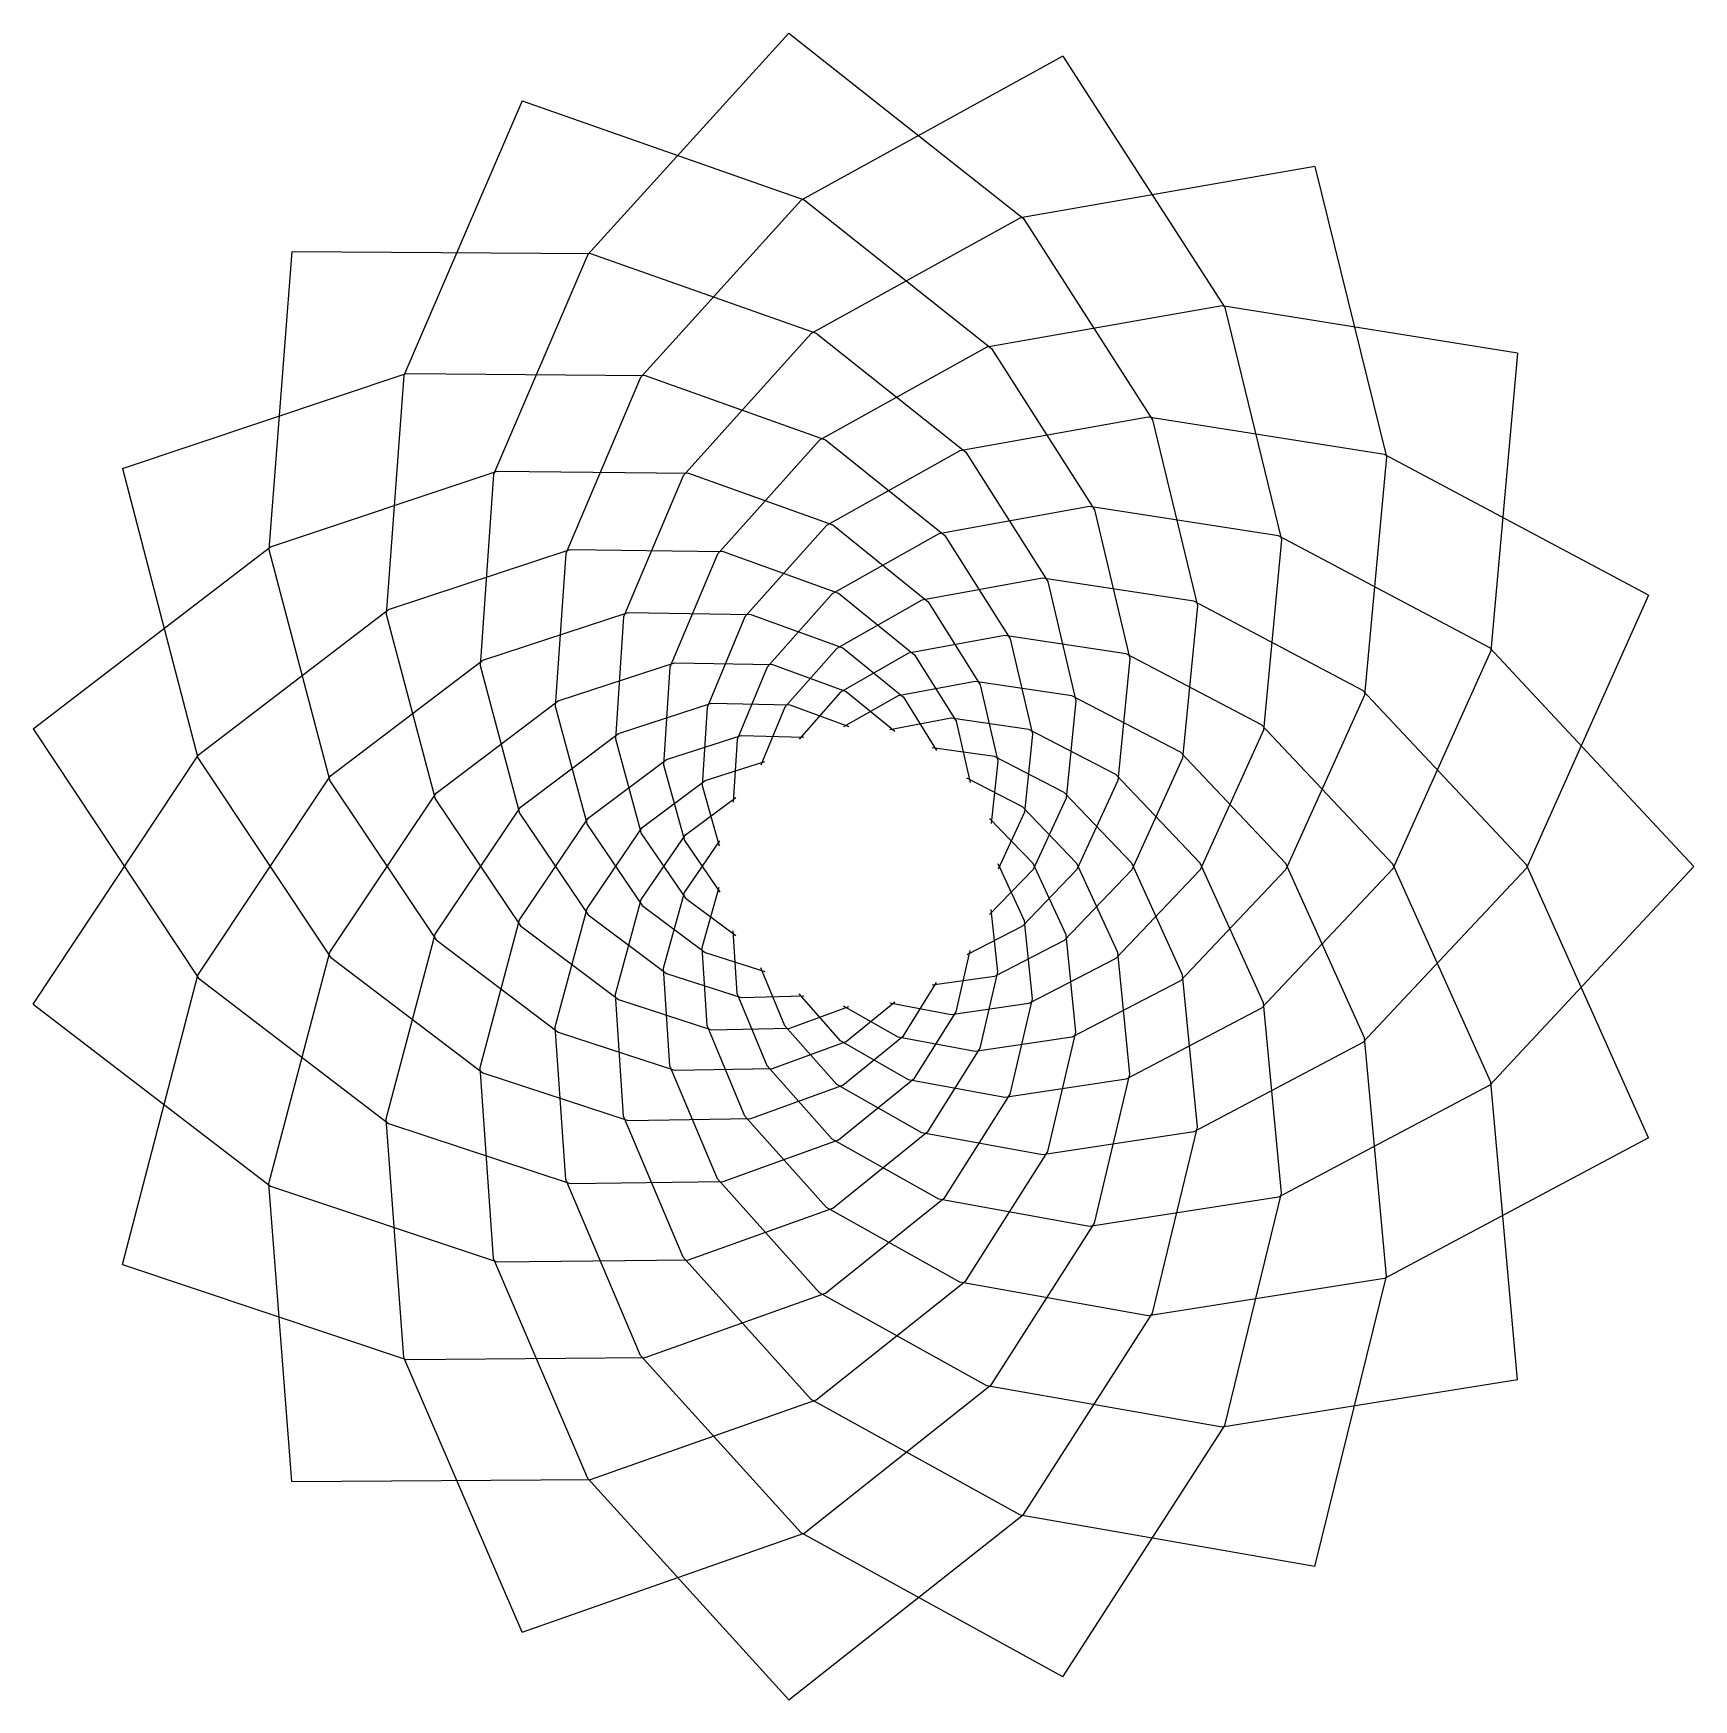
# Model space of a CAD drawing. Header units: metres. Extents: x 163 to 1043, y -42 to 842.
import ezdxf

# ---------------------------------------------------------------- set-up
doc = ezdxf.new("R2010")
doc.units = ezdxf.units.M

msp = doc.modelspace()

# ---------------------------------------------------------------- linework, layer by layer
for p, q in [((563.40076, 841.6863), (456.8236, 724.3661)), ((563.40076, 841.6863), (687.8347, 743.5082)), ((708.7992, 829.6382), (569.9028, 753.2803)), ((708.7992, 829.6382), (794.61255, 696.3761)), ((421.9686, 805.8707), (359.25977, 660.30164)), ((421.9686, 805.8707), (571.5387, 753.4159)), ((842.4075, 771.0322), (686.24347, 743.91113)), ((842.4075, 771.0322), (880.301, 617.127)), ((569.9028, 753.2803), (484.85846, 659.227)), ((571.5387, 753.4159), (670.90375, 674.6432)), ((686.24347, 743.91113), (575.26807, 682.56775)), ((687.8347, 743.5082), (756.23846, 636.73987)), ((299.8288, 726.0729), (287.78397, 568.02966)), ((299.8288, 726.0729), (458.3269, 725.02545)), ((456.8236, 724.3661), (406.92627, 607.795)), ((458.3269, 725.02545), (577.88556, 682.78467)), ((793.2383, 697.2739), (668.3577, 675.2879)), ((949.7471, 672.2191), (793.2383, 697.2739)), ((794.61255, 696.3761), (824.64233, 573.18207)), ((575.26807, 682.56775), (507.40698, 607.16785)), ((577.88556, 682.78467), (657.2315, 619.58264)), ((668.3577, 675.2879), (579.6912, 626.0078)), ((670.90375, 674.6432), (725.4289, 589.10205)), ((949.7471, 672.2191), (935.6146, 514.3489)), ((210.21722, 610.9399), (360.46753, 661.41345)), ((359.25977, 660.30164), (349.91663, 533.84515)), ((360.46753, 661.41345), (487.2637, 660.28204)), ((484.85846, 659.227), (445.15662, 565.878)), ((487.2637, 660.28204), (582.83215, 626.26807)), ((754.03973, 638.17633), (654.1762, 620.3563)), ((879.29285, 618.42236), (754.03973, 638.17633)), ((756.23846, 636.73987), (780.0341, 538.1293)), ((579.6912, 626.0078), (525.5421, 565.5624)), ((582.83215, 626.26807), (646.1917, 575.5597)), ((654.1762, 620.3563), (583.3345, 580.7682)), ((657.2315, 619.58264), (700.69305, 551.04895)), ((1019.1862, 543.9068), (879.29285, 618.42236)), ((210.21722, 610.9399), (250.14157, 457.54898)), ((288.56525, 569.47327), (408.8586, 609.5738)), ((408.8586, 609.5738), (510.2932, 608.43384)), ((880.301, 617.127), (868.70276, 490.8573)), ((406.92627, 607.795), (399.68597, 506.61273)), ((507.40698, 607.16785), (475.81845, 532.4153)), ((510.2932, 608.43384), (586.68475, 581.0458)), ((722.7904, 590.82587), (642.93274, 576.38495)), ((823.0292, 575.2547), (722.7904, 590.82587)), ((725.4289, 589.10205), (744.2827, 510.1697)), ((583.3345, 580.7682), (540.12726, 532.31165)), ((642.93274, 576.38495), (586.3328, 544.58325)), ((586.68475, 581.0458), (637.2784, 540.3618)), ((646.1917, 575.5597), (680.834, 520.65234)), ((935.08154, 515.9014), (823.0292, 575.2547)), ((162.84464, 472.94833), (288.56525, 569.47327)), ((287.78397, 568.02966), (320.0074, 445.3911)), ((351.1667, 536.155), (447.4754, 568.0126)), ((445.15662, 565.878), (439.55176, 484.919)), ((447.4754, 568.0126), (528.6207, 566.9128)), ((525.5421, 565.5624), (500.40982, 505.702)), ((528.6207, 566.9128), (589.6831, 544.8609)), ((824.64233, 573.18207), (815.1299, 472.18805)), ((697.87854, 552.8877), (634.01935, 541.18713)), ((778.0982, 540.6165), (697.87854, 552.8877)), ((700.69305, 551.04895), (715.6299, 487.86832)), ((586.3328, 544.58325), (551.8569, 505.73816)), ((634.01935, 541.18713), (588.7984, 515.641)), ((589.6831, 544.8609), (630.0826, 512.2201)), ((637.2784, 540.3618), (664.89044, 496.37195)), ((867.8499, 493.34152), (778.0982, 540.6165)), ((1019.1862, 543.9068), (954.5591, 399.17923)), ((250.41174, 459.16806), (351.1667, 536.155)), ((349.91663, 533.84515), (375.92242, 435.79425)), ((401.18604, 509.38458), (478.2918, 534.6922)), ((475.81845, 532.4153), (471.4845, 467.63788)), ((478.2918, 534.6922), (543.2059, 533.66205)), ((540.12726, 532.31165), (520.1323, 484.37692)), ((543.2059, 533.66205), (592.0148, 515.90753)), ((780.0341, 538.1293), (772.2371, 457.3519)), ((678.0195, 522.49115), (626.9539, 513.0124)), ((742.21783, 512.8227), (678.0195, 522.49115)), ((588.7984, 515.641), (561.2897, 484.50107)), ((626.9539, 513.0124), (590.8246, 492.49182)), ((592.0148, 515.90753), (624.2738, 489.72015)), ((680.834, 520.65234), (692.6664, 470.08035)), ((814.1065, 475.16898), (742.21783, 512.8227)), ((935.6146, 514.3489), (883.645, 398.68677)), ((1043.2, 400), (935.08154, 515.9014)), ((320.4397, 447.98178), (401.18604, 509.38458)), ((399.68597, 506.61273), (420.67212, 428.22037)), ((441.1518, 487.8756), (502.88315, 507.97885)), ((500.40982, 505.702), (497.06262, 453.87216)), ((502.88315, 507.97885), (554.8124, 507.03455)), ((551.8569, 505.73816), (535.94977, 467.35345)), ((554.8124, 507.03455), (593.82654, 492.74054)), ((630.0826, 512.2201), (652.09064, 476.97717)), ((744.2827, 510.1697), (737.89557, 445.5624)), ((662.1885, 498.1372), (621.35376, 490.4596)), ((713.56494, 490.52142), (662.1885, 498.1372)), ((664.89044, 496.37195), (674.2627, 455.89252)), ((376.44122, 438.903), (441.1518, 487.8756)), ((473.0845, 470.59445), (522.5067, 486.5627)), ((522.5067, 486.5627), (564.0482, 485.7111)), ((590.8246, 492.49182), (568.87537, 467.529)), ((621.35376, 490.4596), (592.48834, 473.97626)), ((593.82654, 492.74054), (619.58514, 471.73096)), ((624.2738, 489.72015), (641.815, 461.4851)), ((715.6299, 487.86832), (710.4005, 436.19446)), ((771.1455, 460.5317), (713.56494, 490.52142)), ((868.70276, 490.8573), (826.91296, 398.42413)), ((954.5591, 400.8207), (867.8499, 493.34152)), ((439.55176, 484.919), (456.48584, 422.24414)), ((520.1323, 484.37692), (517.55054, 442.90695)), ((561.2897, 484.50107), (548.63513, 453.76392)), ((564.0482, 485.7111), (595.233, 474.20367)), ((649.5689, 478.6247), (616.9154, 472.40704)), ((690.6841, 472.62723), (649.5689, 478.6247)), ((162.84464, 472.94833), (250.41174, 340.83188)), ((421.22546, 431.53632), (473.0845, 470.59445)), ((498.59863, 456.71045), (538.16583, 469.3935)), ((538.16583, 469.3935), (571.39734, 468.63525)), ((652.09064, 476.97717), (659.5135, 444.5764)), ((692.6664, 470.08035), (688.3872, 428.75104)), ((736.80396, 448.74222), (690.6841, 472.62723)), ((815.1299, 472.18805), (781.527, 398.3191)), ((883.645, 401.31323), (814.1065, 475.16898)), ((471.4845, 467.63788), (485.14777, 417.5295)), ((535.94977, 467.35345), (533.9611, 434.1728)), ((672.41254, 458.26956), (639.5094, 462.9914)), ((826.91296, 401.57602), (771.1455, 460.5317)), ((162.84467, 327.05157), (250.41174, 459.16806)), ((250.14157, 457.54898), (320.4397, 352.01825)), ((457.03918, 425.5601), (498.59863, 456.71045)), ((497.06262, 453.87216), (508.086, 413.81088)), ((518.98413, 445.556), (550.66125, 455.62915)), ((674.2627, 455.89252), (670.7628, 422.8371)), ((709.3526, 439.24698), (672.41254, 458.26956)), ((772.2371, 457.3519), (745.2181, 398.31912)), ((250.14154, 342.45105), (320.4397, 447.98178)), ((320.0074, 445.3911), (376.4412, 361.097)), ((485.67896, 420.7127), (518.98413, 445.556)), ((517.55054, 442.90695), (526.4434, 410.87845)), ((687.4091, 431.6001), (657.82196, 446.7497)), ((737.89557, 445.5624), (716.171, 398.38635)), ((781.527, 401.68106), (736.80396, 448.74222)), ((320.0074, 354.60883), (376.44122, 438.903)), ((375.92242, 435.79425), (421.22546, 368.46365)), ((508.5818, 416.78192), (535.27185, 436.5948)), ((710.4005, 436.19446), (692.9336, 398.49396)), ((745.2181, 401.68097), (709.3526, 439.24698)), ((375.92242, 364.20572), (421.22546, 431.53632)), ((420.67212, 428.22037), (457.03918, 374.4399)), ((420.67212, 371.77966), (457.03918, 425.5601)), ((692.9336, 401.5062), (669.8686, 425.44186)), ((688.3872, 428.75104), (674.3439, 398.62305)), ((716.171, 401.61383), (687.4091, 431.6001)), ((456.48584, 422.24414), (485.679, 379.28723)), ((456.48584, 377.7558), (485.67896, 420.7127)), ((485.14777, 417.5295), (508.5818, 383.21814)), ((485.14777, 382.47055), (508.5818, 416.78192)), ((508.086, 413.81088), (526.8967, 386.40524)), ((508.086, 386.18918), (526.8967, 413.5948)), ((692.9336, 398.49396), (669.86865, 374.55823)), ((688.38727, 371.24905), (674.3439, 401.37704)), ((716.171, 398.38635), (687.4092, 368.40005)), ((710.4006, 363.8057), (692.9336, 401.5062)), ((745.2181, 398.31912), (709.35266, 360.7531)), ((737.8956, 354.43774), (716.171, 401.61383)), ((781.527, 398.3191), (736.80396, 351.25793)), ((772.2372, 342.64822), (745.2181, 401.68097)), ((826.91296, 398.42413), (771.14557, 339.46844)), ((815.1299, 327.81204), (781.527, 401.68106)), ((883.645, 398.68677), (814.1065, 324.831)), ((868.70276, 309.14288), (826.91296, 401.57602)), ((954.5591, 399.17923), (867.8499, 306.65854)), ((935.6145, 285.65103), (883.645, 401.31323)), ((1043.2, 400), (935.08154, 284.09857)), ((1019.1862, 256.09317), (954.5591, 400.8207)), ((517.55054, 357.09305), (526.4434, 389.12158)), ((471.48444, 332.3622), (485.14777, 382.47055)), ((497.0626, 346.1279), (508.086, 386.18918)), ((508.5818, 383.21814), (535.27185, 363.40524)), ((399.68597, 293.3873), (420.67212, 371.77966)), ((439.55182, 315.08093), (456.48584, 377.7558)), ((457.03918, 374.4399), (498.59863, 343.28955)), ((485.679, 379.28723), (518.98413, 354.44397)), ((674.26276, 344.10754), (670.7629, 377.163)), ((692.6665, 329.91977), (688.38727, 371.24905)), ((349.91666, 266.15482), (375.92242, 364.20572)), ((421.22546, 368.46365), (473.08453, 329.40552)), ((535.94977, 332.64655), (533.9611, 365.8272)), ((687.4092, 368.40005), (657.822, 353.25043)), ((715.63, 312.13177), (710.4006, 363.8057)), ((287.78397, 231.97037), (320.0074, 354.60883)), ((376.4412, 361.097), (441.1518, 312.12442)), ((520.13226, 315.6231), (517.55054, 357.09305)), ((518.98413, 354.44397), (550.6613, 344.37085)), ((652.0907, 323.02286), (659.51355, 355.4237)), ((709.35266, 360.7531), (672.41266, 341.73053)), ((744.28284, 289.83047), (737.8956, 354.43774)), ((320.4397, 352.01825), (401.18604, 290.61545)), ((500.40976, 294.29803), (497.0626, 346.1279)), ((561.2898, 315.49884), (548.6352, 346.236)), ((736.80396, 351.25793), (690.68414, 327.37286)), ((210.21722, 189.06013), (250.14154, 342.45105)), ((250.41174, 340.83188), (351.1667, 263.84494)), ((498.59863, 343.28955), (538.16583, 330.6065)), ((624.27386, 310.27985), (641.815, 338.51492)), ((672.41266, 341.73053), (639.5095, 337.00867)), ((664.8905, 303.6281), (674.26276, 344.10754)), ((771.14557, 339.46844), (713.56506, 309.47876)), ((780.0342, 261.8708), (772.2372, 342.64822)), ((162.84467, 327.05157), (288.56525, 230.52666)), ((475.8184, 267.58478), (471.48444, 332.3622)), ((473.08453, 329.40552), (522.5067, 313.4373)), ((551.8569, 294.26184), (535.94977, 332.64655)), ((538.16583, 330.6065), (571.39734, 331.36475)), ((590.8247, 307.50818), (568.8754, 332.47095)), ((593.82654, 307.25946), (619.58514, 328.26904)), ((649.56903, 321.37537), (616.9155, 327.593)), ((690.68414, 327.37286), (649.56903, 321.37537)), ((680.83405, 279.34772), (692.6665, 329.91977)), ((824.64233, 226.81795), (815.1299, 327.81204)), ((564.0482, 314.2889), (595.233, 325.79633)), ((621.3539, 309.54044), (592.48846, 326.02374)), ((630.0826, 287.7799), (652.0907, 323.02286)), ((814.1065, 324.831), (742.2179, 287.17734)), ((445.1567, 234.12193), (439.55182, 315.08093)), ((441.1518, 312.12442), (502.88315, 292.02115)), ((540.1272, 267.68842), (520.13226, 315.6231)), ((522.5067, 313.4373), (564.0482, 314.2889)), ((588.7985, 284.359), (561.2898, 315.49884)), ((592.0148, 284.09247), (624.27386, 310.27985)), ((662.18866, 301.8629), (621.3539, 309.54044)), ((713.56506, 309.47876), (662.18866, 301.8629)), ((700.6931, 248.95113), (715.63, 312.13177)), ((554.8123, 292.96548), (593.82654, 307.25946)), ((626.95404, 286.98764), (590.8247, 307.50818)), ((637.27844, 259.63818), (664.8905, 303.6281)), ((867.8499, 306.65854), (778.0983, 259.3836)), ((880.30115, 182.87311), (868.70276, 309.14288)), ((406.92627, 192.20503), (399.68597, 293.3873)), ((525.54205, 234.43768), (500.40976, 294.29803)), ((502.88315, 292.02115), (554.8123, 292.96548)), ((586.3328, 255.41672), (551.8569, 294.26184)), ((401.18604, 290.61545), (478.2918, 265.3078)), ((543.2059, 266.33795), (592.0148, 284.09247)), ((634.0195, 258.81293), (588.7985, 284.359)), ((589.68317, 255.1391), (630.0826, 287.7799)), ((678.0196, 277.50894), (626.95404, 286.98764)), ((742.2179, 287.17734), (678.0196, 277.50894)), ((725.4291, 210.8981), (744.28284, 289.83047)), ((935.08154, 284.09857), (823.0292, 224.74532)), ((949.747, 127.78082), (935.6145, 285.65103)), ((646.1918, 224.44035), (680.83405, 279.34772)), ((359.25983, 139.69827), (349.91666, 266.15482)), ((507.4068, 192.83224), (475.8184, 267.58478)), ((478.2918, 265.3078), (543.2059, 266.33795)), ((583.3344, 219.23184), (540.1272, 267.68842)), ((351.1667, 263.84494), (447.47546, 231.98738)), ((586.6848, 218.95422), (637.27844, 259.63818)), ((697.87866, 247.11232), (634.0195, 258.81293)), ((778.0983, 259.3836), (697.87866, 247.11232)), ((756.2384, 163.26015), (780.0342, 261.8708)), ((528.6207, 233.08723), (589.68317, 255.1391)), ((642.93274, 223.61507), (586.3328, 255.41672)), ((657.2316, 180.41739), (700.6931, 248.95113)), ((1019.1862, 256.09317), (879.2929, 181.57776)), ((299.82877, 73.92715), (287.78397, 231.97037)), ((288.56525, 230.52666), (408.85864, 190.42616)), ((484.85858, 140.77295), (445.1567, 234.12193)), ((447.47546, 231.98738), (528.6207, 233.08723)), ((579.6911, 173.9922), (525.54205, 234.43768)), ((582.8323, 173.73192), (646.1918, 224.44035)), ((722.7904, 209.17415), (642.93274, 223.61507)), ((823.0292, 224.74532), (722.7904, 209.17415)), ((794.6126, 103.62396), (824.64233, 226.81795)), ((510.29327, 191.56612), (586.6848, 218.95422)), ((654.17615, 179.64365), (583.3344, 219.23184)), ((670.90393, 125.35687), (725.4291, 210.8981)), ((210.21722, 189.06013), (360.46747, 138.58655)), ((456.8236, 75.63394), (406.92627, 192.20503)), ((408.85864, 190.42616), (510.29327, 191.56612)), ((575.26794, 117.43225), (507.4068, 192.83224)), ((577.8856, 117.21533), (657.2316, 180.41739)), ((754.03973, 161.82367), (654.17615, 179.64365)), ((879.2929, 181.57776), (754.03973, 161.82367)), ((842.4074, 28.9678), (880.30115, 182.87311)), ((487.26373, 139.71796), (582.8323, 173.73192)), ((668.35767, 124.71207), (579.6911, 173.9922)), ((687.83453, 56.49176), (756.2384, 163.26015)), ((421.96866, -5.87079), (359.25983, 139.69827)), ((360.46747, 138.58655), (487.26373, 139.71796)), ((569.9029, 46.7197), (484.85858, 140.77295)), ((571.53876, 46.58414), (670.90393, 125.35687)), ((793.2384, 102.72617), (668.35767, 124.71207)), ((949.747, 127.78082), (793.2384, 102.72617)), ((458.32684, 74.97458), (577.8856, 117.21533)), ((686.2433, 56.08881), (575.26794, 117.43225)), ((708.79926, -29.63818), (794.6126, 103.62396)), ((299.82877, 73.92715), (458.32684, 74.97458)), ((563.4008, -41.68625), (456.8236, 75.63394)), ((563.4008, -41.68625), (687.83453, 56.49176)), ((842.4074, 28.9678), (686.2433, 56.08881)), ((421.96866, -5.87079), (571.53876, 46.58414)), ((708.79926, -29.63818), (569.9029, 46.7197))]:
    msp.add_line(p, q)

doc.saveas('drawing.dxf')
